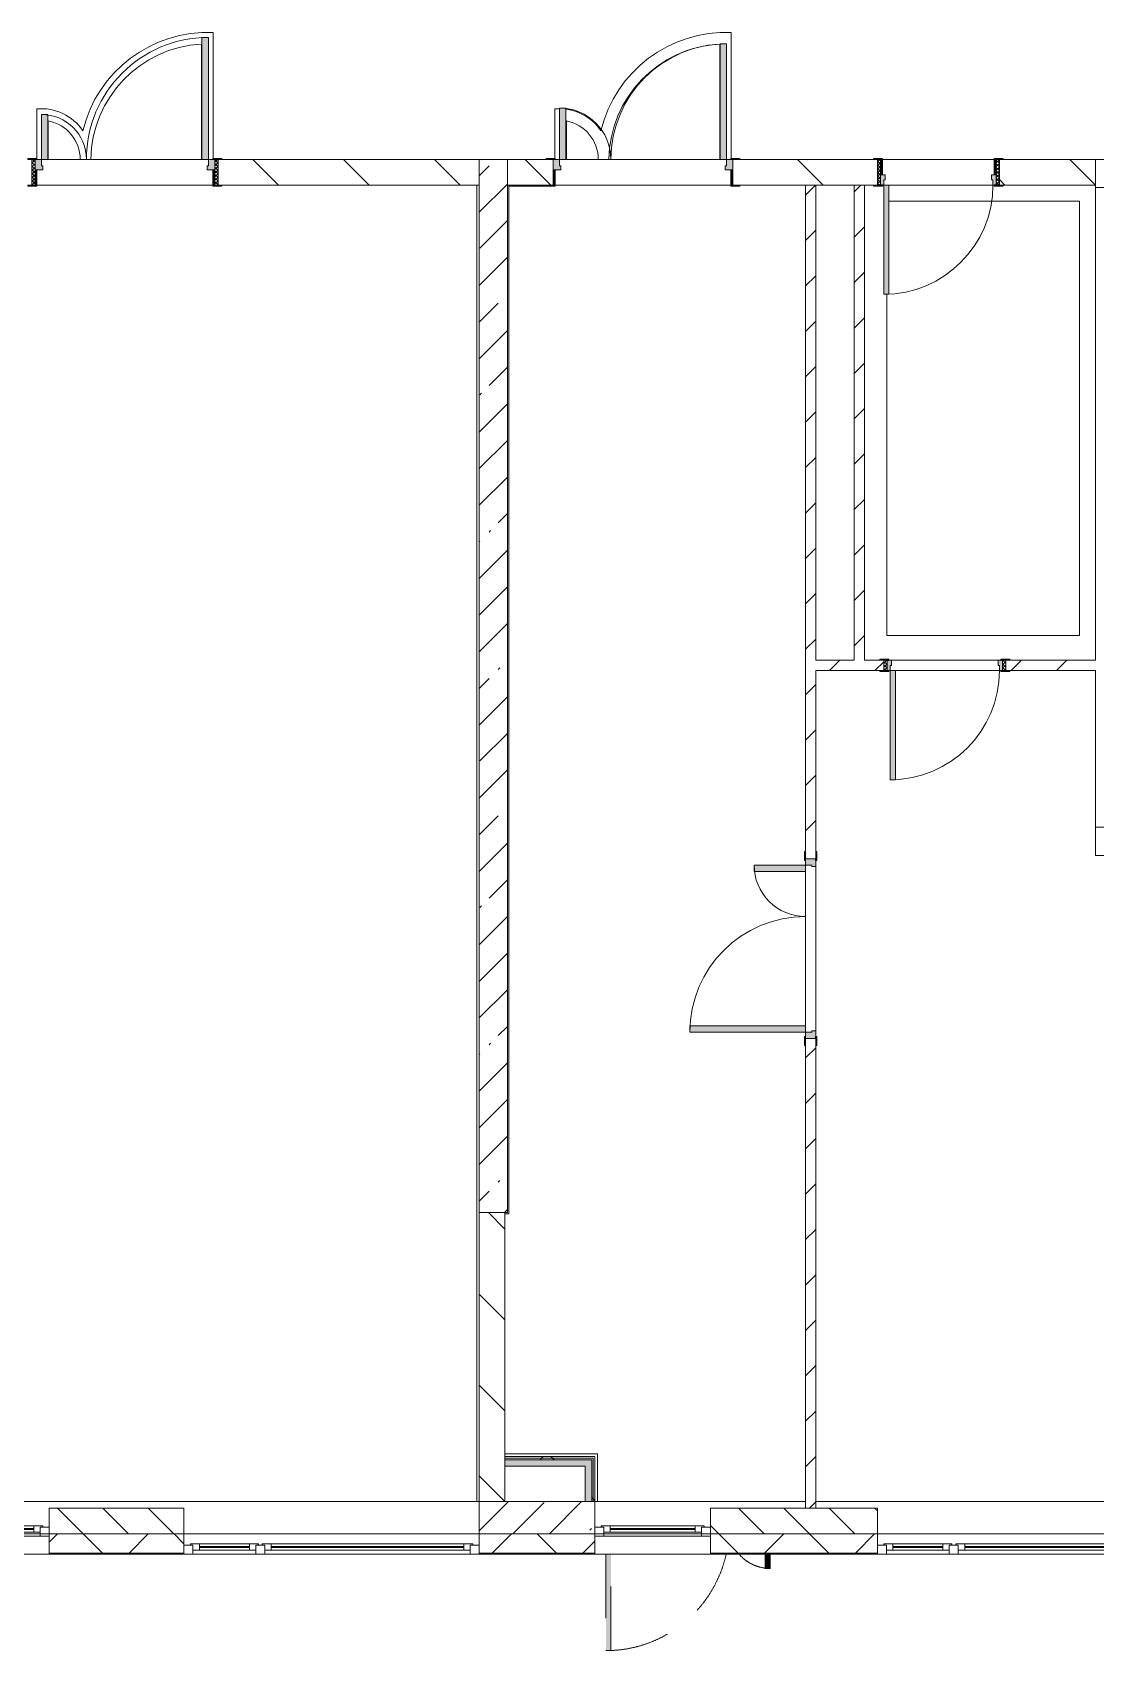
# Model space of a CAD drawing. Header units: millimetres. Extents: x 35098 to 231722, y -8553 to 29000.
# Drawn here: x 208361 to 216642, y -1010 to 11589 of the extents above; entities that cross this region are included whole.
import ezdxf

# ---------------------------------------------------------------- set-up
doc = ezdxf.new("R2010")
doc.units = ezdxf.units.MM
doc.linetypes.add('200_ШТРИХ__ш1_п0_6_', pattern=[800, 500, -300])
for name, color, linetype, lineweight in [('A-DETL-2', 7, 'Continuous', 5), ('A-DETL-MBND-1', 7, '200_ШТРИХ__ш1_п0_6_', 9), ('A-GLAZ-2', 7, 'Continuous', 5), ('A-WALL', 7, 'Continuous', 9), ('A-WALL-4', 7, 'Continuous', 5), ('I-WALL-3', 7, 'Continuous', 5), ('S-COLS-1', 7, 'Continuous', 5)]:
    doc.layers.add(name, color=color, linetype=linetype, lineweight=lineweight)
for name, color, linetype, lineweight, true_color in [('A-DOOR-2', 7, 'Continuous', 5, 0xaaaaaa), ('A-DOOR-3', 7, 'Continuous', 5, 0xe2e2e2), ('A-DOOR-FRAM-1', 7, 'Continuous', 5, 0xe2e2e2), ('A-DOOR-FRAM-2', 7, 'Continuous', 5, 0xaaaaaa), ('A-FLOR-1', 7, 'Continuous', 5, 0xaaaaaa), ('I-WALL-2', 7, 'Continuous', 9, 0xe7e7e7)]:
    doc.layers.add(name, color=color, linetype=linetype, lineweight=lineweight, true_color=true_color)
pattern_1 = [(135, (104712.3, 0), (-353.5534, -353.5534), [])]
pattern_2 = [(45, (104712.32, 0), (-176.7767, 176.7767), [])]
pattern_3 = [(45, (104712.3, 0), (-285.1231, 285.1231), []), (45, (104997.44, 0), (-285.1231, 285.1231), [504.031, -100.806, 16.764, -84.042])]
pattern_4 = [(45, (104712.3, 0), (-530.33, 530.33), []), (135, (104712.3, 0), (-530.33, -530.33), [])]

# ---------------------------------------------------------------- blocks, each defined once
blk = doc.blocks.new('120_Окно_СКБ_1Ст - 120_Окно_СКБ_1Ст 900х2500_h_ с форточкой-22876038-2_7_2_птичка')
at = {"layer": 'A-GLAZ-2'}
for p, q in [((-450, -127), (-450, -57)), ((-450, -57), (-380, -57)), ((450, -57), (-450, -57)), ((-380, -57), (-380, -127)), ((380, -87), (-380, -87)), ((-380, -87), (-380, -127)), ((-330, -137), (-330, -87)), ((-330, -107), (330, -107)), ((330, -117), (-330, -117)), ((330, -137), (330, -87)), ((380, -127), (380, -57)), ((380, -57), (450, -57)), ((380, -127), (380, -87)), ((450, -57), (450, -127)), ((-380, -127), (-450, -127)), ((-450, -127), (-400, -127)), ((-380, -127), (-400, -127)), ((-400, -127), (-400, -137)), ((-400, -137), (400, -137)), ((400, -137), (-400, -137)), ((450, -127), (380, -127)), ((400, -127), (380, -127)), ((400, -127), (450, -127)), ((400, -137), (400, -127))]:
    blk.add_line(p, q, dxfattribs=at)
blk = doc.blocks.new('110_Дверь_СКБ_2Ст - Д-2а_л_ Из коридора на лестницу-32216062-2_7_2_птичка')
at = {"layer": 'A-DOOR-3'}
for points in [[(612.5, 100), (662.5, 100), (662.5, 1000), (612.5, 1000), (612.5, 721)], [(-587.5, 100), (-587.5, 500), (-637.5, 500), (-637.5, 100)], [(712.5, -100), (712.5, 20), (697.5, 20), (697.5, -100)]]:
    blk.add_hatch(color=256, dxfattribs=at).paths.add_polyline_path(points)
h = blk.add_hatch(color=256, dxfattribs=at)
h.paths.add_polyline_path([(652.5, 20), (712.5, 20), (712.5, 100), (662.5, 100), (662.5, 50), (652.5, 50)])
h.paths.add_polyline_path([(-687.5, 20), (-627.5, 20), (-627.5, 50), (-637.5, 50), (-637.5, 100), (-687.5, 100)])
at = {"layer": 'A-DOOR-FRAM-1'}
for points in [[(-672.5, 100), (-672.5, 108), (-742.5, 108), (-742.5, 100)], [(-672.5, -100), (-672.5, 20), (-687.5, 20), (-687.5, -100)], [(767.5, 100), (767.5, 108), (697.5, 108), (697.5, 100)], [(-672.5, -108), (-672.5, -100), (-742.5, -100), (-742.5, -108)], [(767.5, -108), (767.5, -100), (697.5, -100), (697.5, -108)]]:
    blk.add_hatch(color=256, dxfattribs=at).paths.add_polyline_path(points)
at = {"layer": 'A-DOOR-2'}
for p, q in [((662.5, 1000), (612.5, 1000)), ((612.5, 1000), (612.5, 100)), ((662.5, 100), (662.5, 1000)), ((-637.5, 500), (-637.5, 100)), ((-587.5, 500), (-637.5, 500)), ((-587.5, 100), (-587.5, 500)), ((-637.5, 100), (-587.5, 100)), ((612.5, 100), (662.5, 100))]:
    blk.add_line(p, q, dxfattribs=at)
for centre, radius, start, end in [((662.5, 100), 900, 90, 180), ((-637.5, 100), 400, 360, 90)]:
    blk.add_arc(centre, radius, start, end, dxfattribs=at)
at = {"layer": 'A-DOOR-FRAM-2'}
for p, q in [((-672.5, 108), (-742.5, 108)), ((-742.5, 108), (-742.5, 100)), ((-742.5, 100), (-672.5, 100)), ((-637.5, 100), (-687.5, 100)), ((-687.5, 100), (-687.5, 20)), ((-687.5, 20), (-627.5, 20)), ((-672.5, 20), (-687.5, 20)), ((-687.5, 20), (-687.5, -100)), ((-672.5, 100), (-672.5, 108)), ((-672.5, -100), (-672.5, 20)), ((-637.5, 50), (-637.5, 100)), ((-627.5, 50), (-637.5, 50)), ((-627.5, 20), (-627.5, 50)), ((662.5, 50), (652.5, 50)), ((652.5, 50), (652.5, 20)), ((652.5, 20), (712.5, 20)), ((662.5, 100), (662.5, 50)), ((712.5, 100), (662.5, 100)), ((767.5, 108), (697.5, 108)), ((697.5, 108), (697.5, 100)), ((697.5, 100), (767.5, 100)), ((712.5, 20), (697.5, 20)), ((697.5, 20), (697.5, -100)), ((712.5, 20), (712.5, 100)), ((712.5, -100), (712.5, 20)), ((767.5, 100), (767.5, 108)), ((-672.5, -100), (-742.5, -100)), ((-742.5, -100), (-742.5, -108)), ((-742.5, -108), (-672.5, -108)), ((-687.5, -100), (-672.5, -100)), ((-672.5, -108), (-672.5, -100)), ((697.5, -100), (712.5, -100)), ((767.5, -100), (697.5, -100)), ((697.5, -100), (697.5, -108)), ((697.5, -108), (767.5, -108)), ((767.5, -108), (767.5, -100))]:
    blk.add_line(p, q, dxfattribs=at)
blk = doc.blocks.new('110_Дверь_СКБ_1Ст_Внутренняя1 - Д-8 950x2100h_охрана-V125-2_7_2_птичка')
at = {"layer": 'A-DOOR-2'}
h = blk.add_hatch(dxfattribs=at)
h.set_pattern_fill('FP_116', color=256, style=0, pattern_type=2)
h.set_pattern_definition([(135, (1826.41, 164.685), (-14.14214, -14.14214), []), (225, (1826.41, 164.685), (14.14214, -14.14214), [])])
h.paths.add_polyline_path([(487.5, 100), (462.5, 100), (462.5, -100), (487.5, -100)])
at = {"layer": 'A-DOOR-3'}
h = blk.add_hatch(color=256, dxfattribs=at)
h.paths.add_polyline_path([(437.5, 100), (437.5, 60), (427.5, 60), (427.5, 20), (462.5, 20), (461.2, 100)])
h.paths.add_polyline_path([(-437.5, 100), (-437.5, 20), (-402.5, 20), (-402.5, 60), (-412.5, 60), (-412.5, 100)])
at = {"layer": 'A-DOOR-FRAM-1'}
for points in [[(397.5, 950), (397.5, 100), (437.5, 100), (437.5, 950)], [(-422.5, 108), (-492.5, 108), (-492.5, 100), (-422.5, 100)], [(-422.5, 20), (-437.5, 20), (-437.5, -100), (-422.5, -100)], [(461.2, 108), (447.5, 108), (447.5, 100), (517.5, 100), (517.5, 108)], [(461.2, 20), (447.5, 20), (447.5, -100), (462.5, -100), (462.5, 20)], [(-422.5, -100), (-492.5, -100), (-492.5, -108), (-422.5, -108)], [(517.5, -100), (447.5, -100), (447.5, -108), (517.5, -108)]]:
    blk.add_hatch(color=256, dxfattribs=at).paths.add_polyline_path(points)
at = {"layer": 'A-DOOR-FRAM-2'}
h = blk.add_hatch(dxfattribs=at)
h.set_pattern_fill('FP_117', color=256, style=0, pattern_type=2)
h.set_pattern_definition([(45, (-296.384, 164.685), (-14.1421, 14.1421), []), (135, (-296.384, 164.685), (-14.1421, -14.1421), [])])
h.paths.add_polyline_path([(-437.5, 100), (-462.5, 100), (-462.5, -100), (-437.5, -100)])
at = {"layer": 'A-DOOR-2'}
for p, q in [((437.5, 950), (397.5, 950)), ((397.5, 950), (397.5, 100)), ((437.5, 100), (437.5, 950)), ((397.5, 100), (437.5, 100))]:
    blk.add_line(p, q, dxfattribs=at)
blk.add_arc((437.5, 100), 850, 90, 180, dxfattribs=at)
at = {"layer": 'A-DOOR-FRAM-2'}
for p, q in [((-422.5, 108), (-492.5, 108)), ((-492.5, 108), (-492.5, 100)), ((-492.5, 100), (-422.5, 100)), ((-437.5, 100), (-462.5, 100)), ((-462.5, 100), (-462.5, -100)), ((-412.5, 100), (-437.5, 100)), ((-437.5, 100), (-437.5, 20)), ((-437.5, -100), (-437.5, 100)), ((-422.5, 100), (-437.5, 100)), ((-437.5, 100), (-437.5, 99)), ((-437.5, 99), (-422.5, 99)), ((-437.5, 20), (-402.5, 20)), ((-422.5, 20), (-437.5, 20)), ((-437.5, 20), (-437.5, -100)), ((-422.5, 100), (-422.5, 108)), ((-422.5, 99), (-422.5, 100)), ((-422.5, -100), (-422.5, 20)), ((-412.5, 60), (-412.5, 100)), ((-402.5, 60), (-412.5, 60)), ((-402.5, 20), (-402.5, 60)), ((437.5, 60), (427.5, 60)), ((427.5, 60), (427.5, 20)), ((427.5, 20), (462.5, 20)), ((437.5, 100), (437.5, 60)), ((462.5, 100), (437.5, 100)), ((517.5, 108), (447.5, 108)), ((447.5, 108), (447.5, 100)), ((462.5, 100), (447.5, 100)), ((447.5, 100), (447.5, 99)), ((447.5, 100), (517.5, 100)), ((447.5, 99), (462.5, 99)), ((462.5, 20), (447.5, 20)), ((447.5, 20), (447.5, -100)), ((462.5, 20), (462.5, 100)), ((487.5, 100), (462.5, 100)), ((462.5, 100), (462.5, -100)), ((462.5, 99), (462.5, 100)), ((462.5, -100), (462.5, 20)), ((487.5, -100), (487.5, 100)), ((517.5, 100), (517.5, 108)), ((-422.5, -100), (-492.5, -100)), ((-492.5, -100), (-492.5, -108)), ((-492.5, -108), (-422.5, -108)), ((-462.5, -100), (-437.5, -100)), ((-437.5, -100), (-422.5, -100)), ((-422.5, -108), (-422.5, -100)), ((447.5, -100), (462.5, -100)), ((517.5, -100), (447.5, -100)), ((447.5, -100), (447.5, -108)), ((447.5, -108), (517.5, -108)), ((462.5, -100), (487.5, -100)), ((517.5, -108), (517.5, -100))]:
    blk.add_line(p, q, dxfattribs=at)
blk = doc.blocks.new('110_Дверь_СКБ_1Ст_Внутренняя1 - Д-8 950x2100h_охрана-V126-2_7_2_птичка')
at = {"layer": 'A-DOOR-2'}
h = blk.add_hatch(dxfattribs=at)
h.set_pattern_fill('FP_156', color=256, style=0, pattern_type=2)
h.set_pattern_definition([(135, (1826.41, 104.685), (-14.14214, -14.14214), []), (225, (1826.41, 104.685), (14.14214, -14.14214), [])])
h.paths.add_polyline_path([(487, 40), (462, 40), (462, -40), (487, -40)])
at = {"layer": 'A-DOOR-3'}
h = blk.add_hatch(color=256, dxfattribs=at)
h.paths.add_polyline_path([(437, 40), (437, 0), (427, 0), (427, -40), (462, -40), (462, 40)])
h.paths.add_polyline_path([(-413, 40), (-438, 40), (-438, -40), (-403, -40), (-403, 0), (-413, 0)])
at = {"layer": 'A-DOOR-FRAM-1'}
for points in [[(437, 890), (397, 890), (397, 40), (437, 40), (437, 67)], [(-493, 48), (-493, 40), (-423, 40), (-423, 48)], [(517, 48), (447, 48), (447, 40), (517, 40)], [(-423, -40), (-493, -40), (-493, -48), (-423, -48)], [(447, -40), (447, -48), (517, -48), (517, -40)]]:
    blk.add_hatch(color=256, dxfattribs=at).paths.add_polyline_path(points)
at = {"layer": 'A-DOOR-FRAM-2'}
h = blk.add_hatch(dxfattribs=at)
h.set_pattern_fill('FP_157', color=256, style=0, pattern_type=2)
h.set_pattern_definition([(45, (-296.384, 104.685), (-14.1421, 14.1421), []), (135, (-296.384, 104.685), (-14.1421, -14.1421), [])])
h.paths.add_polyline_path([(-438, 40), (-463, 40), (-463, -40), (-438, -40)])
at = {"layer": 'A-DOOR-2'}
for p, q in [((437, 890), (397, 890)), ((397, 890), (397, 40)), ((437, 40), (437, 890)), ((397, 40), (437, 40))]:
    blk.add_line(p, q, dxfattribs=at)
blk.add_arc((437, 40), 850, 90, 180, dxfattribs=at)
at = {"layer": 'A-DOOR-FRAM-2'}
for p, q in [((-423, 48), (-493, 48)), ((-493, 48), (-493, 40)), ((-493, 40), (-423, 40)), ((-438, 40), (-463, 40)), ((-463, 40), (-463, -40)), ((-413, 40), (-438, 40)), ((-438, 40), (-438, -40)), ((-438, -40), (-438, 40)), ((-423, 40), (-438, 40)), ((-438, 40), (-438, 39)), ((-438, 39), (-423, 39)), ((-423, 40), (-423, 48)), ((-423, 39), (-423, 40)), ((-413, 0), (-413, 40)), ((-403, 0), (-413, 0)), ((-403, -40), (-403, 0)), ((437, 0), (427, 0)), ((427, 0), (427, -40)), ((437, 40), (437, 0)), ((462, 40), (437, 40)), ((517, 48), (447, 48)), ((447, 48), (447, 40)), ((462, 40), (447, 40)), ((447, 40), (447, 39)), ((447, 40), (517, 40)), ((447, 39), (462, 39)), ((462, -40), (462, 40)), ((487, 40), (462, 40)), ((462, 40), (462, -40)), ((462, 39), (462, 40)), ((487, -40), (487, 40)), ((517, 40), (517, 48)), ((-423, -40), (-493, -40)), ((-493, -40), (-493, -48)), ((-493, -48), (-423, -48)), ((-463, -40), (-438, -40)), ((-423, -39), (-438, -39)), ((-438, -39), (-438, -40)), ((-438, -40), (-403, -40)), ((-438, -40), (-423, -40)), ((-423, -40), (-423, -39)), ((-423, -48), (-423, -40)), ((427, -40), (462, -40)), ((462, -39), (447, -39)), ((447, -39), (447, -40)), ((447, -40), (462, -40)), ((517, -40), (447, -40)), ((447, -40), (447, -48)), ((447, -48), (517, -48)), ((462, -40), (462, -39)), ((462, -40), (487, -40)), ((517, -48), (517, -40))]:
    blk.add_line(p, q, dxfattribs=at)
blk = doc.blocks.new('110_Дверь_СКБ_2Ст - Д-6_л__ ДОО_Дв_1450x2100h_Дверь из раздевальной в коридор-V127-2_7_2_птичка')
at = {"layer": 'A-DOOR-2'}
h = blk.add_hatch(dxfattribs=at)
h.set_pattern_fill('FP_122', color=256, style=0, pattern_type=2)
h.set_pattern_definition([(135, (1576.41, 164.685), (-14.14214, -14.14214), []), (225, (1576.41, 164.685), (14.14214, -14.14214), [])])
h.paths.add_polyline_path([(737.5, -100), (737.5, 100), (712.5, 100), (712.5, -100)])
at = {"layer": 'A-DOOR-3'}
for points in [[(662.5, 100), (662.5, 1050), (612.5, 1050), (612.5, 100)], [(-587.5, 100), (-587.5, 450), (-637.5, 450), (-637.5, 100)]]:
    blk.add_hatch(color=256, dxfattribs=at).paths.add_polyline_path(points)
h = blk.add_hatch(color=256, dxfattribs=at)
h.paths.add_polyline_path([(652.5, 20), (712.5, 20), (712.5, 100), (662.5, 100), (662.5, 50), (652.5, 50)])
h.paths.add_polyline_path([(-687.5, 20), (-627.5, 20), (-627.5, 50), (-637.5, 50), (-637.5, 100), (-687.5, 100)])
at = {"layer": 'A-DOOR-FRAM-1'}
for points in [[(-672.5, 100), (-672.5, 108), (-742.5, 108), (-742.5, 100), (-691, 100)], [(-672.5, -100), (-672.5, 20), (-687.5, 20), (-687.5, -100)], [(767.5, 100), (767.5, 108), (697.5, 108), (697.5, 100)], [(712.5, -100), (712.5, 20), (697.5, 20), (697.5, -100)], [(-742.5, -108), (-672.5, -108), (-672.5, -100), (-742.5, -100)], [(767.5, -108), (767.5, -100), (697.5, -100), (697.5, -108)]]:
    blk.add_hatch(color=256, dxfattribs=at).paths.add_polyline_path(points)
at = {"layer": 'A-DOOR-FRAM-2'}
h = blk.add_hatch(dxfattribs=at)
h.set_pattern_fill('FP_123', color=256, style=0, pattern_type=2)
h.set_pattern_definition([(45, (-546.384, 164.685), (-14.1421, 14.1421), []), (135, (-546.384, 164.685), (-14.1421, -14.1421), [])])
h.paths.add_polyline_path([(-687.5, -100), (-691, 100), (-712.5, 100), (-712.5, -100), (-691, -100)])
at = {"layer": 'A-DOOR-2'}
for p, q in [((662.5, 1050), (612.5, 1050)), ((612.5, 1050), (612.5, 100)), ((662.5, 100), (662.5, 1050)), ((-637.5, 450), (-637.5, 100)), ((-587.5, 450), (-637.5, 450)), ((-587.5, 100), (-587.5, 450)), ((-637.5, 100), (-587.5, 100)), ((612.5, 100), (662.5, 100))]:
    blk.add_line(p, q, dxfattribs=at)
for centre, radius, start, end in [((662.5, 100), 950, 90, 180), ((-637.5, 100), 350, 360, 90)]:
    blk.add_arc(centre, radius, start, end, dxfattribs=at)
at = {"layer": 'A-DOOR-FRAM-2'}
for p, q in [((-672.5, 108), (-742.5, 108)), ((-742.5, 108), (-742.5, 100)), ((-742.5, 100), (-672.5, 100)), ((-687.5, 100), (-712.5, 100)), ((-712.5, 100), (-712.5, -100)), ((-637.5, 100), (-687.5, 100)), ((-687.5, 100), (-687.5, 20)), ((-687.5, -100), (-687.5, 100)), ((-687.5, 20), (-627.5, 20)), ((-672.5, 20), (-687.5, 20)), ((-687.5, 20), (-687.5, -100)), ((-672.5, 100), (-672.5, 108)), ((-672.5, -100), (-672.5, 20)), ((-637.5, 50), (-637.5, 100)), ((-627.5, 50), (-637.5, 50)), ((-627.5, 20), (-627.5, 50)), ((662.5, 50), (652.5, 50)), ((652.5, 50), (652.5, 20)), ((652.5, 20), (712.5, 20)), ((662.5, 100), (662.5, 50)), ((712.5, 100), (662.5, 100)), ((767.5, 108), (697.5, 108)), ((697.5, 108), (697.5, 100)), ((697.5, 100), (767.5, 100)), ((712.5, 20), (697.5, 20)), ((697.5, 20), (697.5, -100)), ((712.5, 20), (712.5, 100)), ((737.5, 100), (712.5, 100)), ((712.5, 100), (712.5, -100)), ((712.5, -100), (712.5, 20)), ((737.5, -100), (737.5, 100)), ((767.5, 100), (767.5, 108)), ((-672.5, -100), (-742.5, -100)), ((-742.5, -100), (-742.5, -108)), ((-742.5, -108), (-672.5, -108)), ((-712.5, -100), (-687.5, -100)), ((-687.5, -100), (-672.5, -100)), ((-672.5, -108), (-672.5, -100)), ((697.5, -100), (712.5, -100)), ((767.5, -100), (697.5, -100)), ((697.5, -100), (697.5, -108)), ((697.5, -108), (767.5, -108)), ((712.5, -100), (737.5, -100)), ((767.5, -108), (767.5, -100))]:
    blk.add_line(p, q, dxfattribs=at)
blk = doc.blocks.new('110_Дверь_СКБ_2Ст_Наружная - ДН-5_л__ Двухстворчатая 1350 х3800 _h_ в свету с верхним остеклением-21877029-2_7_2_птичка')
at = {"layer": 'A-DETL-MBND-1'}
for points in [[(619, 1010), (619, 258), (659, 258), (659, 1010)], [(-621, 370), (-621, 258), (-581, 258), (-581, 370)]]:
    blk.add_hatch(color=256, dxfattribs=at).paths.add_polyline_path(points)
for p, q in [((659, 1010), (619, 1010)), ((619, 1010), (619, 258)), ((659, 258), (659, 1010)), ((-621, 370), (-621, 258)), ((-581, 370), (-621, 370)), ((-581, 258), (-581, 370))]:
    blk.add_line(p, q, dxfattribs=at)
for centre, radius, start, end in [((659, 50), 960, 90, 167.443), ((-621, 50), 320, 42.2942, 90)]:
    blk.add_arc(centre, radius, start, end, dxfattribs=at)
blk = doc.blocks.new('120_Окно_СКБ_2Ст_Фрамуга сверху - 120_Окно_СКБ_2Ст_2300х2500_h_ ДОО-22877051-2_7_2_птичка')
at = {"layer": 'A-GLAZ-2'}
for p, q in [((-1150, 13), (-1150, 83)), ((-1150, 83), (-1080, 83)), ((1150, 83), (-1150, 83)), ((-1080, 13), (-1150, 13)), ((-1150, 13), (-1100, 13)), ((-1080, 13), (-1100, 13)), ((-1100, 13), (-1100, 3)), ((-1100, 3), (540, 3)), ((540, 3), (-1100, 3)), ((-1080, 83), (-1080, 13)), ((-1080, 83), (1080, 83)), ((520, 53), (-1080, 53)), ((-1080, 53), (-1080, 13)), ((-1030, 3), (-1030, 53)), ((-1030, 33), (470, 33)), ((470, 23), (-1030, 23)), ((470, 3), (470, 53)), ((520, 13), (520, 83)), ((520, 83), (590, 83)), ((520, 13), (520, 53)), ((590, 13), (520, 13)), ((540, 13), (520, 13)), ((540, 13), (570, 13)), ((540, 13), (570, 13)), ((540, 3), (540, 13)), ((590, 13), (570, 13)), ((570, 13), (570, 3)), ((570, 3), (1100, 3)), ((1100, 3), (570, 3)), ((590, 83), (590, 13)), ((1080, 53), (590, 53)), ((590, 53), (590, 13)), ((640, 3), (640, 53)), ((640, 33), (1030, 33)), ((1030, 23), (640, 23)), ((1030, 3), (1030, 53)), ((1080, 13), (1080, 83)), ((1080, 83), (1150, 83)), ((1080, 13), (1080, 53)), ((1150, 13), (1080, 13)), ((1100, 13), (1080, 13)), ((1100, 13), (1150, 13)), ((1100, 3), (1100, 13)), ((1150, 83), (1150, 13))]:
    blk.add_line(p, q, dxfattribs=at)
blk = doc.blocks.new('110_Дверь_СКБ_2Ст - Д-5_п_ Из игровой в коридор-32351726-2_7_2_птичка')
at = {"layer": 'A-DOOR-3'}
h = blk.add_hatch(color=256, dxfattribs=at)
h.paths.add_polyline_path([(712, -40), (712, 40), (652, 40), (652, 10), (662, 10), (662, -40)])
h.paths.add_polyline_path([(-628, 40), (-688, 40), (-688, -40), (-638, -40), (-638, 10), (-628, 10)])
for points in [[(-588, -440), (-588, -40), (-638, -40), (-638, -440)], [(662, -40), (612, -40), (612, -940), (662, -940)]]:
    blk.add_hatch(color=256, dxfattribs=at).paths.add_polyline_path(points)
at = {"layer": 'A-DOOR-FRAM-1'}
for points in [[(-673, 48), (-743, 48), (-743, 40), (-673, 40)], [(767, 48), (697, 48), (697, 40), (767, 40)], [(-673, -40), (-743, -40), (-743, -48), (-673, -48)], [(767, -40), (697, -40), (697, -48), (767, -48)]]:
    blk.add_hatch(color=256, dxfattribs=at).paths.add_polyline_path(points)
at = {"layer": 'A-DOOR-2'}
for p, q in [((-638, -40), (-588, -40)), ((-638, -440), (-638, -40)), ((-588, -40), (-588, -440)), ((612, -40), (662, -40)), ((612, -940), (612, -40)), ((662, -40), (662, -940)), ((-588, -440), (-638, -440)), ((662, -940), (612, -940))]:
    blk.add_line(p, q, dxfattribs=at)
for centre, radius, start, end in [((-638, -40), 400, 270, 0), ((662, -40), 900, 180, 270)]:
    blk.add_arc(centre, radius, start, end, dxfattribs=at)
at = {"layer": 'A-DOOR-FRAM-2'}
for p, q in [((-743, 48), (-673, 48)), ((-743, 40), (-743, 48)), ((-673, 40), (-743, 40)), ((-688, 40), (-628, 40)), ((-688, -40), (-688, 40)), ((-688, 40), (-673, 40)), ((-688, 39), (-688, 40)), ((-673, 39), (-688, 39)), ((-673, 48), (-673, 40)), ((-673, 40), (-673, 39)), ((-638, 10), (-638, -40)), ((-628, 10), (-638, 10)), ((-628, 40), (-628, 10)), ((652, 40), (712, 40)), ((652, 10), (652, 40)), ((662, 10), (652, 10)), ((662, -40), (662, 10)), ((697, 40), (697, 48)), ((697, 48), (767, 48)), ((697, 39), (697, 40)), ((697, 40), (712, 40)), ((767, 40), (697, 40)), ((712, 39), (697, 39)), ((712, 40), (712, -40)), ((712, 40), (712, 39)), ((767, 48), (767, 40)), ((-743, -40), (-673, -40)), ((-743, -48), (-743, -40)), ((-673, -48), (-743, -48)), ((-638, -40), (-688, -40)), ((-673, -40), (-673, -48)), ((712, -40), (662, -40)), ((697, -48), (697, -40)), ((697, -40), (767, -40)), ((767, -48), (697, -48)), ((767, -40), (767, -48))]:
    blk.add_line(p, q, dxfattribs=at)

msp = doc.modelspace()

# ---------------------------------------------------------------- hatches: boundary and pattern name
at = {"layer": 'A-WALL-4'}
h = msp.add_hatch(dxfattribs=at)
h.set_pattern_fill('FP_113', color=256, style=0, pattern_type=2)
h.set_pattern_definition([(135, (104712.32, 0), (-176.7767, -176.7767), [])])
h.paths.add_polyline_path([(226742.3, -100), (227542.3, -100), (227542.3, 100), (226742.3, 100)])
h.paths.add_polyline_path([(214871.5, -100), (214942.3, -100), (214942.3, 100), (213642.3, 100), (213642.3, -100), (214407.7, -100)])
h.paths.add_polyline_path([(223682.9, -100), (224042.3, -100), (224042.3, 100), (223542.3, 100), (223542.3, -100)])
h.paths.add_polyline_path([(218392.3, -100), (218392.3, 100), (218142.3, 100), (218142.3, -100)])
h.paths.add_polyline_path([(219292.3, -100), (220342.3, -100), (220342.3, 100), (219292.3, 100)])
h.paths.add_polyline_path([(199492.3, -100), (199492.3, 100), (199242.3, 100), (199242.3, -100)])
h.paths.add_polyline_path([(200494.9, -100), (203742.3, -100), (203741.3, 100), (200392.3, 100), (200392.3, -100)])
h.paths.add_polyline_path([(207342.3, -100), (207592.3, -100), (207592.3, 100), (207342.3, 100)])
h.paths.add_polyline_path([(209306.4, -100), (209542.3, -100), (209542.3, 100), (208492.3, 100), (208492.3, -100)])
h.paths.add_polyline_path([(205542.3, -100), (206442.3, -100), (206442.3, 100), (205542.3, 100)])
h.paths.add_polyline_path([(197248.6, -100), (197442.3, -100), (197442.3, 100), (196642.3, 100), (196642.3, -100), (196808.1, -100)])
h = msp.add_hatch(dxfattribs=at)
h.set_pattern_fill('FP_103', color=256, style=0, pattern_type=2)
h.set_pattern_definition([(45, (104712.3, 0), (-353.5534, 353.5534), []), (135, (104712.3, 0), (-353.5534, -353.5534), [])])
h.paths.add_polyline_path([(226929.3, -250), (227542.3, -250), (227542.3, -100), (226742.3, -100), (226742.3, -250)])
h.paths.add_polyline_path([(225074.2, -250), (225842.3, -250), (225842.3, -100), (224942.3, -100), (224942.3, -250)])
h.paths.add_polyline_path([(229711.8, -250), (229792.3, -250), (229792.3, -100), (228442.3, -100), (228442.3, -250), (228784.3, -250)])
h.paths.add_polyline_path([(217242.3, -250), (218392.3, -250), (218392.3, -100), (217242.3, -100)])
h.paths.add_polyline_path([(212088.9, -250), (212742.3, -250), (212742.3, -100), (211842.3, -100), (211842.3, -250)])
h.paths.add_polyline_path([(213642.3, -250), (214942.3, -250), (214942.3, -100), (213642.3, -100)])
h.paths.add_polyline_path([(219292.3, -250), (220342.3, -250), (220342.3, -100), (219292.3, -100)])
h.paths.add_polyline_path([(224042.3, -250), (224042.3, -100), (222642.3, -100), (222642.3, -250), (223682.9, -250)])
h.paths.add_polyline_path([(206523.8, -250), (207592.3, -250), (207592.3, -100), (205542.3, -100), (205542.3, -250), (206442.3, -250)])
h.paths.add_polyline_path([(208492.3, -250), (209542.3, -250), (209542.3, -100), (208492.3, -100)])
h.paths.add_polyline_path([(203742.3, -250), (204642.3, -250), (204642.3, -100), (200392.3, -100), (200392.3, -250), (203741.3, -250)])
h.paths.add_polyline_path([(198342.3, -250), (199492.3, -250), (199492.3, -100), (198342.3, -100)])
h.paths.add_polyline_path([(193922.3, -250), (195742.3, -250), (195742.3, -100), (193922.3, -100)])
h.paths.add_polyline_path([(196784.9, -250), (197442.3, -250), (197442.3, -100), (196642.3, -100), (196642.3, -250)])
at = {"layer": 'I-WALL-2'}
for points in [[(212667.3, 426), (212667.3, 476), (212042.3, 476), (212042.3, 426), (212088.9, 426)], [(212667.3, 150), (212717.3, 150), (212717.3, 476), (212667.3, 476), (212667.3, 230.5)]]:
    msp.add_hatch(color=256, dxfattribs=at).paths.add_polyline_path(points)
at = {"layer": 'I-WALL-3'}
h = msp.add_hatch(dxfattribs=at)
h.set_pattern_fill('FP_114', color=256, style=0, pattern_type=2)
h.set_pattern_definition(pattern_1)
h.paths.add_polyline_path([(209837.3, 10400), (211842.3, 10400), (211842.3, 10600), (209807.3, 10600), (209807.3, 10400)])
h.paths.add_polyline_path([(207451.3, 10400), (208357.3, 10400), (208357.3, 10600), (206322.3, 10600), (206322.3, 10400)])
h = msp.add_hatch(dxfattribs=at)
h.set_pattern_fill('FP_111', color=256, style=0, pattern_type=2)
h.set_pattern_definition(pattern_3)
h.paths.add_polyline_path([(212062.3, 2400), (212062.3, 10600), (211842.3, 10600), (211842.3, 2400)])
h = msp.add_hatch(dxfattribs=at)
h.set_pattern_fill('FP_114', color=256, style=0, pattern_type=2)
h.set_pattern_definition(pattern_1)
h.paths.add_polyline_path([(224042.3, 10400), (225922.3, 10400), (225922.3, 10600), (224042.3, 10600)])
h.paths.add_polyline_path([(212088.9, 10400), (212417.3, 10400), (212417.3, 10600), (212062.3, 10600), (212062.3, 10400)])
h.paths.add_polyline_path([(216262.8, 10400), (216642.3, 10400), (216642.3, 10600), (215892.3, 10600), (215892.3, 10400), (215922.3, 10400)])
h.paths.add_polyline_path([(213817.3, 10400), (214942.3, 10400), (214942.3, 10600), (213817.3, 10600), (213817.3, 10520)])
h = msp.add_hatch(dxfattribs=at)
h.set_pattern_fill('FP_115', color=256, style=0, pattern_type=2)
h.set_pattern_definition(pattern_2)
h.paths.add_polyline_path([(214407.7, 100), (214462.3, 100), (214462.3, 3755), (214382.3, 3755), (214382.3, 100)])
h.paths.add_polyline_path([(214382.3, 5155), (214462.3, 5155), (214462.3, 10400), (214382.3, 10400), (214382.3, 5210)])
h = msp.add_hatch(dxfattribs=at)
h.set_pattern_fill('FP_115', color=256, style=0, pattern_type=2)
h.set_pattern_definition(pattern_2)
h.paths.add_polyline_path([(214842.3, 6700), (214842.3, 10400), (214762.3, 10400), (214762.3, 6700)])
h = msp.add_hatch(dxfattribs=at)
h.set_pattern_fill('FP_115', color=256, style=0, pattern_type=2)
h.set_pattern_definition(pattern_2)
h.paths.add_polyline_path([(214462.3, 6620), (214992.3, 6620), (214992.3, 6700), (214462.3, 6700)])
h.paths.add_polyline_path([(215942.3, 6620), (216642.3, 6620), (216642.3, 6700), (215942.3, 6700)])
h = msp.add_hatch(dxfattribs=at)
h.set_pattern_fill('FP_114', color=256, style=0, pattern_type=2)
h.set_pattern_definition(pattern_1)
h.paths.add_polyline_path([(212042.3, 150), (212042.3, 2400), (211842.3, 2400), (211842.3, 150)])
h = msp.add_hatch(dxfattribs=at)
h.set_pattern_fill('FP_215', color=256, style=0, pattern_type=2)
h.set_pattern_definition(pattern_4)
h.paths.add_polyline_path([(212729.8, 488.5), (212729.8, 501), (212042.3, 501), (212042.3, 488.5), (212717.3, 488.5)])
h = msp.add_hatch(dxfattribs=at)
h.set_pattern_fill('FP_215', color=256, style=0, pattern_type=2)
h.set_pattern_definition(pattern_4)
h.paths.add_polyline_path([(212667.3, 476), (212717.3, 476), (212717.3, 488.5), (212042.3, 488.5), (212042.3, 476), (212088.9, 476)])
h = msp.add_hatch(dxfattribs=at)
h.set_pattern_fill('FP_215', color=256, style=0, pattern_type=2)
h.set_pattern_definition(pattern_4)
h.paths.add_polyline_path([(212717.3, 150), (212729.8, 150), (212729.8, 488.5), (212717.3, 488.5), (212717.3, 230.5)])
h = msp.add_hatch(dxfattribs=at)
h.set_pattern_fill('FP_215', color=256, style=0, pattern_type=2)
h.set_pattern_definition(pattern_4)
h.paths.add_polyline_path([(212729.8, 150), (212742.3, 150), (212742.3, 501), (212729.8, 501), (212729.8, 230.5)])
at = {"layer": 'S-COLS-1'}
h = msp.add_hatch(dxfattribs=at)
h.set_pattern_fill('FP_111', color=256, style=0, pattern_type=2)
h.set_pattern_definition(pattern_3)
h.paths.add_polyline_path([(211842.3, -100), (212742.3, -100), (212742.3, 150), (211842.3, 150)])

# ---------------------------------------------------------------- linework, layer by layer
at = {"layer": 'A-DETL-2'}
for p, q in [((216515.8, 10273.7), (215032.3, 10273.7)), ((216515.8, 6893.7), (216515.8, 10273.7)), ((215015.8, 9550), (215015.8, 6893.7)), ((215015.8, 6893.7), (216515.8, 6893.7))]:
    msp.add_line(p, q, dxfattribs=at)
at = {"layer": 'A-FLOR-1'}
for p, q in [((209679.4, 11497.8), (209679.4, 10600)), ((209769.4, 10608), (209769.4, 11588.1)), ((213714.4, 11497.8), (213714.4, 10600)), ((213804.4, 10608), (213804.4, 11588.1)), ((208395.3, 10993.6), (208395.3, 10608)), ((212430.3, 10993.6), (212430.3, 10608)), ((208485.3, 10600), (208485.3, 10899.7)), ((212520.3, 10600), (212520.3, 10899.7)), ((208485.3, 10600), (209679.4, 10600)), ((212520.3, 10600), (212851.9, 10600)), ((211822.3, 150), (211822.3, 10400)), ((212362.3, 10392), (212072.3, 10392)), ((212072.3, 10392), (212072.3, 2392)), ((212072.3, 2392), (212042.3, 2392)), ((212042.3, 521), (212762.3, 521)), ((212762.3, 521), (212762.3, 150))]:
    msp.add_line(p, q, dxfattribs=at)
for centre, radius, start, end in [((209726.9, 10589), 1000, 87.56236, 166.45029), ((209726.9, 10589), 910, 92.99005, 179.3074), ((213761.9, 10589), 1000, 87.56236, 166.45029), ((213761.9, 10589), 910, 92.99005, 179.3074), ((208428.9, 10600), 395, 34.42231, 94.87345), ((212463.9, 10600), 395, 89.4985, 94.87345), ((212463.9, 10600), 395, 34.42231, 82.19504), ((208428.9, 10600), 305, 360, 79.33549), ((212463.9, 10600), 305, 360, 79.33549)]:
    msp.add_arc(centre, radius, start, end, dxfattribs=at)
at = {"layer": 'A-WALL'}
for p, q in [((211842.3, 10400), (211842.3, 10600)), ((212062.3, 10600), (212062.3, 10400)), ((216642.3, 10400), (216642.3, 10600)), ((214462.3, 10400), (214382.3, 10400)), ((214842.3, 10400), (214762.3, 10400)), ((216722.3, 10380), (216642.3, 10380)), ((216642.3, 5400), (216722.3, 5400)), ((212042.3, 488.5), (212729.8, 488.5)), ((212042.3, 476), (212717.3, 476)), ((212717.3, 476), (212717.3, 150)), ((212729.8, 488.5), (212729.8, 150)), ((214382.3, 100), (214462.3, 100)), ((208492.3, -100), (209542.3, -100)), ((209542.3, -100), (208492.3, -100)), ((213642.3, -100), (214942.3, -100)), ((214942.3, -100), (213642.3, -100)), ((208492.3, -250), (209542.3, -250)), ((211842.3, -250), (212742.3, -250)), ((213642.3, -250), (214942.3, -250)), ((208492.3, -253), (209542.3, -253)), ((211842.3, -253), (212742.3, -253)), ((213642.3, -253), (214942.3, -253))]:
    msp.add_line(p, q, dxfattribs=at)
at = {"layer": 'A-WALL-4'}
for p, q in [((209542.3, 100), (208492.3, 100)), ((208492.3, 100), (208492.3, -258)), ((209542.3, -258), (209542.3, 100)), ((214382.3, 100), (213642.3, 100)), ((213642.3, 100), (213642.3, -258)), ((214942.3, 100), (214462.3, 100)), ((214942.3, -258), (214942.3, 100)), ((207592.3, -100), (208492.3, -100)), ((211842.3, -100), (211842.3, -258)), ((211842.3, -100), (212742.3, -100)), ((212742.3, -258), (212742.3, -100)), ((197442.3, -258), (211842.3, -258)), ((222642.3, -258), (211842.3, -258))]:
    msp.add_line(p, q, dxfattribs=at)
at = {"layer": 'I-WALL-3'}
for p, q in [((212362.3, 10600), (209837.3, 10600)), ((212851.9, 10600), (213714.4, 10600)), ((214912.3, 10600), (213872.3, 10600)), ((214982.3, 10600), (215852.3, 10600)), ((225922.3, 10600), (215922.3, 10600)), ((209767.3, 10400), (208397.3, 10400)), ((209837.3, 10400), (211842.3, 10400)), ((211842.3, 10400), (211842.3, 150)), ((212062.3, 10400), (212362.3, 10400)), ((212062.3, 2400), (212062.3, 10400)), ((213802.3, 10400), (212432.3, 10400)), ((213872.3, 10400), (214382.3, 10400)), ((214382.3, 10400), (214382.3, 5210)), ((214462.3, 10400), (214762.3, 10400)), ((214462.3, 6700), (214462.3, 10400)), ((214762.3, 10400), (214762.3, 6700)), ((214842.3, 10400), (214912.3, 10400)), ((214842.3, 6700), (214842.3, 10400)), ((215842.3, 10400), (215032.3, 10400)), ((215922.3, 10400), (216642.3, 10400)), ((216642.3, 10400), (216642.3, 6700)), ((214762.3, 6700), (214462.3, 6700)), ((214962.3, 6700), (214842.3, 6700)), ((215052.3, 6700), (215882.3, 6700)), ((216642.3, 6700), (215972.3, 6700)), ((214462.3, 6620), (214962.3, 6620)), ((214462.3, 5210), (214462.3, 6620)), ((215892.3, 6620), (215082.3, 6620)), ((215972.3, 6620), (216642.3, 6620)), ((216642.3, 6620), (216642.3, 5180)), ((216642.3, 5180), (222062.3, 5180)), ((214382.3, 3855), (214382.3, 5055)), ((214462.3, 5095), (214462.3, 3815)), ((214382.3, 3700), (214382.3, 100)), ((214462.3, 100), (214462.3, 3700)), ((212062.3, 2400), (211842.3, 2400)), ((212042.3, 150), (212042.3, 2400)), ((212742.3, 501), (212042.3, 501)), ((212042.3, 426), (212667.3, 426)), ((212667.3, 426), (212667.3, 150)), ((212742.3, 150), (212742.3, 501)), ((207342.3, 150), (211842.3, 150)), ((211842.3, 150), (212042.3, 150)), ((212667.3, 150), (212742.3, 150)), ((212742.3, 150), (214382.3, 150)), ((214462.3, 150), (217242.3, 150)), ((211842.3, -100), (209542.3, -100)), ((213642.3, -100), (212742.3, -100)), ((217242.3, -100), (214942.3, -100))]:
    msp.add_line(p, q, dxfattribs=at)
at = {"layer": 'S-COLS-1'}
for p, q in [((212742.3, 150), (211842.3, 150)), ((211842.3, 150), (211842.3, -100)), ((212742.3, -100), (212742.3, 150)), ((211842.3, -100), (212742.3, -100))]:
    msp.add_line(p, q, dxfattribs=at)

# ---------------------------------------------------------------- block references
at = {"layer": 'A-DETL-MBND-1', "rotation": 180}
msp.add_blockref('110_Дверь_СКБ_2Ст_Наружная - ДН-5_л__ Двухстворчатая 1350 х3800 _h_ в свету с верхним остеклением-21877029-2_7_2_птичка', (213486.8, 0), dxfattribs=at)
at = {"layer": 'A-DOOR-2'}
for name, p in [('110_Дверь_СКБ_2Ст - Д-6_л__ ДОО_Дв_1450x2100h_Дверь из раздевальной в коридор-V127-2_7_2_птичка', (209069.8, 10500)), ('110_Дверь_СКБ_2Ст - Д-2а_л_ Из коридора на лестницу-32216062-2_7_2_птичка', (213104.8, 10500))]:
    msp.add_blockref(name, p, dxfattribs=at)
for name, p, rotation in [('110_Дверь_СКБ_1Ст_Внутренняя1 - Д-8 950x2100h_охрана-V125-2_7_2_птичка', (215429.8, 10500), 180), ('110_Дверь_СКБ_1Ст_Внутренняя1 - Д-8 950x2100h_охрана-V126-2_7_2_птичка', (215479.8, 6660), 180), ('110_Дверь_СКБ_2Ст - Д-5_п_ Из игровой в коридор-32351726-2_7_2_птичка', (214422.3, 4467.5), 269.9999999999999)]:
    msp.add_blockref(name, p, dxfattribs=dict(at, rotation=rotation))
at = {"layer": 'A-GLAZ-2', "rotation": 180}
for name, p in [('120_Окно_СКБ_1Ст - 120_Окно_СКБ_1Ст 900х2500_h_ с форточкой-22876038-2_7_2_птичка', (208042.3, -175)), ('120_Окно_СКБ_1Ст - 120_Окно_СКБ_1Ст 900х2500_h_ с форточкой-22876038-2_7_2_птичка', (213192.3, -175)), ('120_Окно_СКБ_2Ст_Фрамуга сверху - 120_Окно_СКБ_2Ст_2300х2500_h_ ДОО-22877051-2_7_2_птичка', (210692.3, -175)), ('120_Окно_СКБ_2Ст_Фрамуга сверху - 120_Окно_СКБ_2Ст_2300х2500_h_ ДОО-22877051-2_7_2_птичка', (216092.3, -175))]:
    msp.add_blockref(name, p, dxfattribs=at)

doc.saveas('drawing.dxf')
